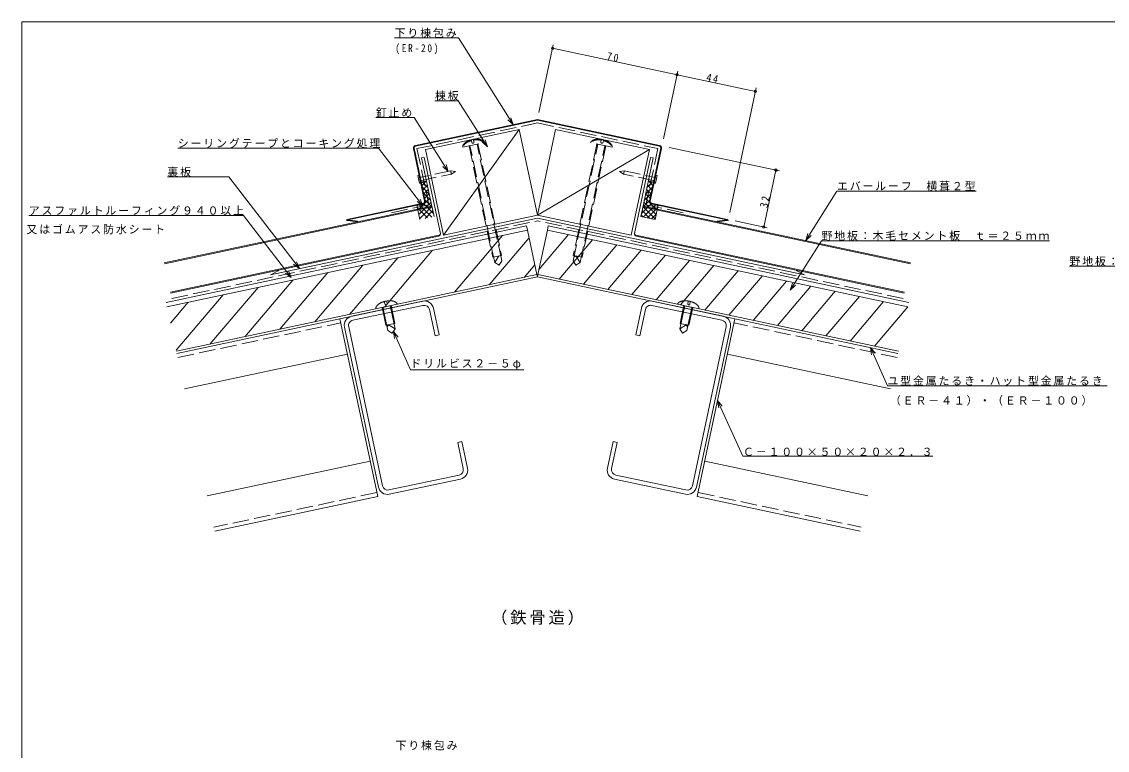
# Model space of a CAD drawing. Units: millimetres, scale not verified. Extents: x -567 to 1761, y -2125 to 401.
# Drawn here: x 627 to 1224, y 0 to 401 of the extents above; entities that cross this region are included whole.
import ezdxf

# ---------------------------------------------------------------- set-up
doc = ezdxf.new("R2010")
doc.units = ezdxf.units.MM
doc.header["$LTSCALE"] = 3
doc.linetypes.add('DASHED3', pattern=[4, 3, -1])
doc.layers.add('0-0_0', color=7, linetype='Continuous', lineweight=18)
doc.styles.add('ＭＳ ゴシック', font='')
doc.styles.get('ＭＳ ゴシック').set_extended_font_data('MS Gothic')

msp = doc.modelspace()

# ---------------------------------------------------------------- linework, layer by layer
at = {"layer": '0-0_0'}
for p, q in [((867.034, 392.033), (832.006, 392.033)), ((911.332, 351.123), (919.234, 388.293)), ((918.818, 386.337), (987.288, 371.783)), ((979.802, 336.569), (987.704, 373.739)), ((979.802, 336.569), (987.704, 373.739)), ((987.288, 371.783), (1030.326, 362.635)), ((1016.188, 296.121), (1030.742, 364.591)), ((866.982, 357.503), (854.17, 357.503)), ((842.804, 348.241), (821.662, 348.241)), ((897.116, 344.365), (894.18, 347.081)), ((848.932, 330.647), (900.514, 341.611)), ((900.514, 341.611), (858.92, 283.631)), ((900.514, 341.611), (910.5, 294.605)), ((882.992, 332.133), (880.056, 334.847)), ((823.108, 331.373), (712.81, 331.373)), ((847.49, 299.665), (823.108, 331.373)), ((848.932, 330.647), (858.92, 283.631)), ((910.5, 294.605), (972.07, 330.647)), ((982.884, 331.825), (1043.528, 318.935)), ((861.484, 318.643), (858.546, 321.357)), ((974.636, 312.259), (975.55, 316.563)), ((975.55, 316.563), (976.334, 316.397)), ((1041.572, 319.351), (1034.92, 288.049)), ((740.884, 315.645), (707.082, 315.645)), ((847.198, 312.899), (850.294, 309.803)), ((847.554, 308.591), (850.026, 311.063)), ((970.706, 309.803), (973.804, 312.899)), ((970.974, 311.063), (973.446, 308.591)), ((971.47, 313.395), (974.338, 312.785)), ((971.47, 313.395), (973.942, 310.923)), ((847.252, 310.017), (851.06, 306.209)), ((848.014, 306.425), (851.824, 302.617)), ((848.05, 306.259), (850.522, 308.731)), ((848.546, 303.925), (851.02, 306.399)), ((969.178, 302.617), (972.986, 306.425)), ((969.942, 306.209), (973.75, 310.017)), ((969.982, 306.399), (972.456, 303.925)), ((970.478, 308.731), (972.952, 306.259)), ((1075.152, 307.817), (1151.698, 307.817)), ((844.2, 299.993), (845.864, 292.169)), ((844.274, 299.653), (844.726, 300.105)), ((847.49, 299.665), (844.316, 302.097)), ((844.488, 298.639), (850.064, 293.061)), ((844.768, 297.319), (851.516, 304.067)), ((845.264, 294.987), (852.012, 301.735)), ((845.652, 300.303), (852.398, 293.557)), ((845.76, 292.655), (852.508, 299.401)), ((845.956, 303.359), (847.49, 299.665)), ((847.974, 300.809), (853.348, 295.435)), ((848.778, 302.833), (852.588, 299.025)), ((853.688, 293.831), (852.268, 300.533)), ((967.312, 293.831), (968.734, 300.533)), ((967.652, 295.435), (973.028, 300.809)), ((968.414, 299.025), (972.222, 302.833)), ((968.494, 299.401), (975.242, 292.655)), ((968.604, 293.557), (975.35, 300.303)), ((968.99, 301.735), (975.736, 294.987)), ((969.486, 304.067), (976.232, 297.319)), ((970.936, 293.061), (976.514, 298.639)), ((976.802, 299.993), (975.138, 292.169)), ((976.274, 300.105), (976.728, 299.653)), ((748.958, 294.36), (630.886, 294.36)), ((775.136, 260.314), (748.958, 294.36)), ((763.778, 261.839), (910.5, 293.025)), ((848.708, 292.773), (853.002, 297.067)), ((910.5, 294.605), (858.92, 283.631)), ((1057.222, 261.839), (910.5, 293.025)), ((975.138, 292.169), (967.312, 293.831)), ((967.504, 294.735), (968.702, 293.537)), ((968, 297.067), (972.294, 292.773)), ((973.27, 292.565), (975.75, 295.047)), ((1019.122, 291.407), (1036.876, 287.633)), ((864.822, 252.237), (891.264, 283.417)), ((884.016, 256.317), (905.942, 282.169)), ((915.948, 286.347), (910.75, 261.893)), ((911.382, 264.865), (927.516, 283.889)), ((1114.152, 244.217), (915.948, 286.347)), ((922.482, 259.401), (940.846, 281.055)), ((1049.478, 253.343), (1066.648, 280.549)), ((1057.982, 280.609), (1059.168, 284.429)), ((1066.648, 280.549), (1192.082, 280.549)), ((826.434, 244.077), (852.876, 275.257)), ((935.812, 256.567), (954.178, 278.221)), ((949.144, 253.733), (967.508, 275.387)), ((807.238, 239.997), (833.682, 271.177)), ((962.474, 250.899), (980.84, 272.555)), ((975.806, 248.065), (994.172, 269.721)), ((763.778, 261.839), (768.292, 264.117)), ((768.85, 231.837), (795.292, 263.017)), ((779.66, 265.215), (776.484, 267.647)), ((788.044, 235.917), (814.486, 267.097)), ((903.212, 260.397), (909.094, 267.335)), ((989.138, 245.231), (1007.502, 266.887)), ((1002.468, 242.399), (1020.834, 264.053)), ((1057.222, 261.839), (1052.71, 264.117)), ((1329.07, 266.505), (1202.942, 266.505)), ((712.048, 219.765), (910.252, 261.893)), ((749.656, 227.757), (776.098, 258.937)), ((1108.954, 219.765), (910.75, 261.893)), ((1015.8, 239.565), (1034.166, 261.219)), ((1029.132, 236.731), (1047.496, 258.385)), ((711.92, 220.367), (737.708, 250.777)), ((730.46, 223.677), (756.904, 254.857)), ((1042.462, 233.897), (1060.828, 255.553)), ((1055.794, 231.063), (1074.158, 252.719)), ((708.766, 235.203), (718.514, 246.697)), ((1069.124, 228.231), (1087.49, 249.885)), ((1082.456, 225.397), (1100.822, 247.051)), ((825.85, 240.477), (827.222, 234.021)), ((828.336, 231.191), (826.34, 240.581)), ((832.248, 232.023), (830.252, 241.413)), ((830.742, 241.517), (832.114, 235.061)), ((988.754, 232.023), (990.75, 241.413)), ((990.26, 241.517), (988.888, 235.061)), ((992.666, 231.191), (994.662, 240.581)), ((995.152, 240.477), (993.78, 234.021)), ((1095.788, 222.563), (1114.152, 244.217)), ((832.114, 235.061), (827.222, 234.021)), ((827.92, 233.149), (828.706, 234.323)), ((828.706, 234.323), (832.248, 232.023)), ((992.294, 234.323), (988.754, 232.023)), ((988.888, 235.061), (993.78, 234.021)), ((993.082, 233.149), (992.294, 234.323)), ((830.708, 229.651), (828.336, 231.191)), ((830.708, 229.651), (832.248, 232.023)), ((831.382, 230.689), (840.72, 209.641)), ((990.294, 229.651), (988.754, 232.023)), ((990.294, 229.651), (992.666, 231.191)), ((1093.572, 221.807), (1102.91, 200.759)), ((1093.572, 221.807), (1096.086, 218.695)), ((1094.192, 217.855), (1093.572, 221.807)), ((840.72, 209.641), (903.016, 209.641)), ((1102.91, 200.759), (1223.688, 200.759)), ((1009.526, 192.655), (1012.076, 189.573)), ((1010.192, 188.711), (1009.526, 192.655))]:
    msp.add_line(p, q, dxfattribs=at)
at = {"layer": '0-0_0', "color": 4}
for p, q in [((843.4, 332.947), (910.5, 347.211)), ((843.482, 332.557), (910.5, 346.801)), ((977.602, 332.947), (910.5, 347.211)), ((977.518, 332.557), (910.5, 346.801)), ((848.476, 302.333), (842.322, 331.287)), ((842.712, 331.371), (848.868, 302.417)), ((978.288, 331.371), (972.134, 302.417)), ((972.526, 302.333), (978.68, 331.287)), ((847.706, 301.147), (805.974, 292.277)), ((847.788, 300.757), (806.348, 291.949)), ((973.212, 300.757), (1014.654, 291.949)), ((973.296, 301.147), (1015.026, 292.277)), ((706.35, 246.565), (904.554, 288.695)), ((811.604, 290.919), (806.006, 291.587)), ((811.652, 291.315), (806.348, 291.949)), ((811.604, 290.919), (811.652, 291.315)), ((905.054, 286.347), (904.554, 288.695)), ((915.948, 286.347), (916.448, 288.695)), ((1114.652, 246.565), (916.448, 288.695)), ((1009.396, 290.919), (1014.996, 291.587)), ((712.296, 218.591), (910.5, 260.719)), ((910.5, 260.719), (910.252, 261.893)), ((910.5, 260.719), (910.75, 261.893)), ((1108.704, 218.591), (910.5, 260.719))]:
    msp.add_line(p, q, dxfattribs=at)
at = {"layer": '0-0_0', "linetype": 'DASHED3'}
for p, q in [((910.5, 345.267), (844.284, 331.193)), ((869.482, 331.935), (881.216, 334.429)), ((874.426, 334.621), (874.22, 335.597)), ((875.394, 335.845), (875.6, 334.871)), ((880.168, 335.227), (880.674, 335.335)), ((951.518, 331.935), (939.786, 334.429)), ((940.834, 335.227), (940.328, 335.335)), ((945.608, 335.845), (945.402, 334.871)), ((946.574, 334.621), (946.782, 335.597)), ((844.284, 331.193), (850.848, 300.315)), ((869.602, 332.983), (870.114, 333.091)), ((872.904, 332.661), (885.912, 271.459)), ((887.026, 268.629), (873.392, 332.765)), ((890.938, 269.459), (877.306, 333.597)), ((877.794, 333.701), (890.804, 272.499)), ((930.064, 269.459), (943.696, 333.597)), ((943.208, 333.701), (930.198, 272.499)), ((933.976, 268.629), (947.608, 332.765)), ((948.098, 332.661), (935.088, 271.459)), ((951.398, 332.983), (950.888, 333.091)), ((862.838, 318.931), (845.722, 315.293)), ((846.096, 313.531), (863.214, 317.171)), ((957.788, 317.171), (955.53, 318.571)), ((974.906, 313.531), (957.788, 317.171)), ((850.848, 300.315), (827.842, 295.421)), ((970.154, 300.315), (993.16, 295.421)), ((709.49, 248.767), (910.5, 291.493)), ((1111.512, 248.767), (910.5, 291.493)), ((885.912, 271.459), (890.804, 272.499)), ((889.326, 272.169), (887.026, 268.629)), ((889.398, 267.087), (887.026, 268.629)), ((889.398, 267.087), (890.938, 269.459)), ((931.604, 267.087), (930.064, 269.459)), ((935.088, 271.459), (930.198, 272.499)), ((930.48, 271.419), (931.676, 272.169)), ((931.604, 267.087), (933.976, 268.629)), ((931.676, 272.169), (933.976, 268.629)), ((833.452, 245.569), (821.72, 243.075)), ((826.462, 246.739), (826.67, 245.763)), ((827.844, 246.013), (827.636, 246.989)), ((830.252, 241.413), (829.544, 244.739)), ((830.034, 244.843), (830.742, 241.517)), ((987.55, 245.569), (999.282, 243.075)), ((990.968, 244.843), (990.26, 241.517)), ((990.75, 241.413), (991.456, 244.739)), ((993.158, 246.013), (993.366, 246.989)), ((994.54, 246.739), (994.332, 245.763)), ((825.144, 243.803), (825.85, 240.477)), ((826.34, 240.581), (825.632, 243.907)), ((994.662, 240.581), (995.37, 243.907)), ((995.858, 243.803), (995.152, 240.477))]:
    msp.add_line(p, q, dxfattribs=at)
at = {"layer": '0-0_0', "color": 3}
for p, q in [((848.312, 326.351), (846.834, 326.083)), ((852.272, 300.501), (846.834, 326.083)), ((857.184, 284.575), (848.312, 326.351)), ((963.812, 284.575), (972.69, 326.351)), ((968.73, 300.501), (974.168, 326.083)), ((972.69, 326.351), (974.168, 326.083)), ((851.482, 299.429), (705.332, 268.331)), ((851.092, 298.835), (705.436, 267.841)), ((969.518, 299.429), (1115.67, 268.331)), ((969.91, 298.835), (1115.566, 267.841)), ((856.37, 283.599), (708.762, 252.191)), ((856.086, 283.027), (708.866, 251.701)), ((964.628, 283.599), (1112.24, 252.191)), ((964.91, 283.029), (1112.136, 251.701))]:
    msp.add_line(p, q, dxfattribs=at)
at = {"layer": '0-0_0', "color": 2}
for p, q in [((847.398, 247.307), (808.272, 238.991)), ((809.044, 236.803), (847.584, 244.995)), ((1011.958, 236.803), (973.418, 244.995)), ((973.604, 247.307), (1012.73, 238.991)), ((851.142, 242.685), (854.198, 228.305)), ((969.86, 242.685), (966.804, 228.305)), ((801.914, 237.639), (822.706, 139.825)), ((804.422, 233.061), (823.134, 145.027)), ((806.734, 233.245), (825.32, 145.799)), ((1014.268, 233.245), (995.68, 145.799)), ((1016.58, 233.061), (997.868, 145.027)), ((1019.086, 237.639), (998.296, 139.825)), ((806.072, 218.077), (716.454, 199.027)), ((1014.928, 218.077), (1104.546, 199.027)), ((868.922, 170.095), (866.672, 169.617)), ((866.672, 169.617), (869.728, 155.237)), ((868.922, 170.095), (872.04, 155.423)), ((952.08, 170.095), (948.96, 155.423)), ((954.33, 169.617), (951.272, 155.237)), ((952.08, 170.095), (954.33, 169.617)), ((728.93, 140.339), (818.548, 159.387)), ((1092.072, 140.339), (1002.454, 159.387)), ((828.88, 143.487), (867.418, 151.679)), ((829.064, 141.175), (868.19, 149.493)), ((991.938, 141.175), (952.812, 149.493)), ((992.122, 143.487), (953.584, 151.679)), ((822.706, 139.825), (733.088, 120.775)), ((998.296, 139.825), (1087.914, 120.775))]:
    msp.add_line(p, q, dxfattribs=at)
at = {"layer": '0-0_0', "color": 2, "linetype": 'DASHED3'}
for p, q in [((712.774, 216.341), (802.392, 235.389)), ((1108.226, 216.341), (1018.608, 235.389)), ((822.228, 142.075), (732.61, 123.025)), ((998.774, 142.075), (1088.392, 123.025))]:
    msp.add_line(p, q, dxfattribs=at)
at = {"layer": '0-0_0'}
for points in [[(627, 400.95), (1761, 400.95), (1761, -400.95), (627, -400.95)], [(910.5, 294.605), (920.488, 341.611), (972.07, 330.647), (962.078, 283.631)], [(844.668, 316.397), (845.584, 312.093), (846.366, 312.259), (845.452, 316.563)]]:
    msp.add_lwpolyline(points, close=True, dxfattribs=at)
for points in [[(895.93, 348.185), (897.116, 344.365), (867.034, 392.033)], [(881.806, 335.953), (882.992, 332.133), (866.982, 357.503)], [(860.298, 322.463), (861.484, 318.643), (842.804, 348.241)], [(976.334, 316.397), (975.418, 312.093), (974.636, 312.259)], [(778.126, 268.909), (779.66, 265.215), (740.884, 315.645)], [(847.058, 310.923), (849.53, 313.395), (846.664, 312.785)], [(1060.92, 283.325), (1057.982, 280.609), (1075.152, 307.817)], [(706.85, 244.217), (905.054, 286.347), (910.252, 261.893)], [(773.602, 264.008), (775.136, 260.314), (771.96, 262.746)], [(1052.416, 256.057), (1049.478, 253.343), (1050.664, 257.163)], [(832.002, 226.739), (831.382, 230.689), (833.896, 227.579)], [(1009.526, 192.655), (1023.492, 162.157), (1127.84, 162.157)]]:
    msp.add_lwpolyline(points, dxfattribs=at)
at = {"layer": '0-0_0', "linetype": 'DASHED3'}
for points in [[(910.5, 345.267), (976.718, 331.193), (970.154, 300.315)], [(863.214, 317.171), (865.472, 318.571), (862.838, 318.931)], [(955.53, 318.571), (958.162, 318.931), (975.28, 315.293)]]:
    msp.add_lwpolyline(points, dxfattribs=at)
at = {"layer": '0-0_0', "color": 4}
msp.add_lwpolyline([(1009.396, 290.919), (1009.35, 291.315), (1014.654, 291.949)], dxfattribs=at)
at = {"layer": '0-0_0', "color": 2}
for points in [[(853.328, 243.455), (856.448, 228.783), (854.198, 228.305)], [(967.672, 243.455), (964.554, 228.783), (966.804, 228.305)]]:
    msp.add_lwpolyline(points, dxfattribs=at)
at = {"layer": '0-0_0'}
for centre in [(918.818, 386.337), (987.288, 371.783), (987.288, 371.783), (1030.326, 362.635), (1041.572, 319.351), (1034.92, 288.049)]:
    msp.add_circle(centre, 0.668, dxfattribs=at)
at = {"layer": '0-0_0', "linetype": 'DASHED3'}
for centre, radius, start, end in [((874.082, 330.373), 5.21, 120.84219, 146.63547), ((874.082, 330.373), 4.81, 119.02916, 145.5885), ((877.04, 325.237), 11.136, 102.01468, 120.36502), ((877.04, 325.237), 10.736, 105.23421, 119.53496), ((875.014, 334.745), 0.6, 192, 12), ((877.036, 325.237), 11.136, 83.63496, 101.98531), ((877.036, 325.237), 10.736, 83.64394, 98.79628), ((877.648, 331.131), 4.81, 58.41148, 83.13817), ((877.648, 331.131), 5.21, 57.36452, 83.15779), ((879.36, 333.951), 1.914, 14.41122, 54.97632), ((941.64, 333.951), 1.914, 125.02367, 165.58875), ((943.352, 331.131), 5.21, 96.84219, 122.63547), ((943.352, 331.131), 4.81, 96.86182, 121.5885), ((943.966, 325.237), 11.136, 78.01468, 96.36502), ((943.966, 325.237), 10.736, 81.20369, 96.35603), ((945.988, 334.745), 0.6, 168, 348), ((943.96, 325.237), 11.136, 59.63493, 77.98531), ((943.96, 325.237), 10.736, 60.46503, 74.76578), ((946.92, 330.373), 4.81, 34.41148, 60.97083), ((946.92, 330.373), 5.21, 33.36452, 59.15779), ((871.37, 332.253), 1.914, 149.02367, 189.58875), ((949.63, 332.253), 1.914, 350.41125, 30.97632), ((863.806, 318.677), 1, 165.2563, 218.74368), ((863.994, 317.795), 1, 165.2563, 218.74368), ((957.008, 317.795), 1, 321.25629, 14.74368), ((957.196, 318.677), 1, 321.25629, 14.74368), ((826.32, 241.513), 5.21, 120.84219, 146.63547), ((829.278, 236.379), 11.136, 102.01468, 120.36502), ((827.256, 245.889), 0.6, 192, 12), ((829.272, 236.377), 11.136, 83.63496, 101.98531), ((829.886, 242.271), 5.21, 57.36452, 83.15779), ((831.598, 245.093), 1.914, 14.41122, 54.97632), ((989.404, 245.093), 1.914, 125.02367, 165.58875), ((991.116, 242.271), 5.21, 96.84219, 122.63547), ((991.73, 236.377), 11.136, 78.01468, 96.36502), ((993.746, 245.889), 0.6, 168, 348), ((991.724, 236.379), 11.136, 59.63493, 77.98531), ((994.682, 241.513), 5.21, 33.36452, 59.15779), ((823.608, 243.395), 1.914, 149.02367, 189.58875), ((997.394, 243.395), 1.914, 350.41125, 30.97632)]:
    msp.add_arc(centre, radius, start, end, dxfattribs=at)
at = {"layer": '0-0_0', "color": 4}
for centre, radius, start, end in [((843.69, 331.579), 1.4, 102, 192), ((843.69, 331.579), 1, 102, 192), ((977.31, 331.579), 1, 348, 78), ((977.31, 331.579), 1.4, 348, 78), ((847.498, 302.127), 1, 282, 12), ((847.498, 302.127), 1.4, 282, 12), ((973.504, 302.127), 1.4, 168, 258), ((973.504, 302.127), 1, 168, 258), ((806.048, 291.935), 0.352, 102, 263.20007), ((1014.954, 291.935), 0.352, 276.7999, 78)]:
    msp.add_arc(centre, radius, start, end, dxfattribs=at)
at = {"layer": '0-0_0', "color": 3}
for centre, radius, start, end in [((850.78, 300.301), 1.5, 282.01239, 12), ((851.276, 300.407), 1, 282, 7.30075), ((970.222, 300.301), 1.5, 168, 257.98761), ((969.726, 300.407), 1, 172.69923, 258), ((855.796, 284.397), 1.4, 282, 7.30075), ((856.162, 284.577), 1, 282.01233, 11.99025), ((965.202, 284.397), 1.4, 172.69923, 258), ((964.836, 284.577), 1, 168.00374, 257.98767)]:
    msp.add_arc(centre, radius, start, end, dxfattribs=at)
at = {"layer": '0-0_0', "color": 2}
for centre, radius, start, end in [((848.438, 242.417), 5, 12, 102), ((848.206, 242.061), 3, 12, 102), ((972.564, 242.417), 5, 78, 168), ((972.794, 242.061), 3, 78, 168), ((809.312, 234.099), 5, 102, 192), ((1011.69, 234.099), 5, 348, 78), ((809.668, 233.869), 3, 102, 192), ((1011.334, 233.869), 3, 348, 78), ((866.794, 154.615), 3, 282, 12), ((867.15, 154.383), 5, 282, 12), ((953.852, 154.383), 5, 168, 258), ((954.208, 154.615), 3, 168, 258), ((828.024, 146.067), 5, 192, 282), ((828.256, 146.423), 3, 192, 282), ((992.978, 146.067), 5, 258, 348), ((992.746, 146.423), 3, 258, 348)]:
    msp.add_arc(centre, radius, start, end, dxfattribs=at)

# ---------------------------------------------------------------- texts
at = {"layer": '0-0_0', "attachment_point": 7, "style": 'ＭＳ ゴシック'}
for s, insert, char_height in [('\\T1.17;下り棟包み', (832.006, 392.033), 4.399), ('\\T1.39;\\W0.85;(ER-20)', (832.355, 383.036), 4.399), ('\\T1.17;棟板', (854.17, 357.503), 4.399), ('\\T1.17;釘止め', (821.662, 348.241), 4.399), ('\\T1.17;シーリングテープとコーキング処理', (712.81, 331.373), 4.399), ('\\T1.17;裏板', (707.082, 315.645), 4.399), ('\\T1.17;エバールーフ\u3000横葺２型', (1075.152, 307.817), 4.399), ('\\T1.17;アスファルトルーフィング９４０以上', (630.886, 294.36), 4.399), ('\\T1.17;又はゴムアス防水シート', (629.608, 284.057), 4.399), ('\\T1.17;野地板：木毛セメント板\u3000ｔ＝２５ｍｍ', (1066.648, 280.549), 4.399), ('\\T1.17;野地板：木毛セメント板\u3000ｔ＝２５ｍｍ', (1202.942, 266.505), 4.399), ('\\T1.17;ドリルビス２－５φ', (840.72, 209.641), 4.399), ('\\T1.17;ユ型金属たるき・ハット型金属たるき', (1102.91, 200.759), 4.399), ('\\T1.17;（ＥＲ－４１）・（ＥＲ－１００）', (1104.281, 189.868), 4.399), ('\\T1.17;Ｃ－１００×５０×２０×２．３', (1023.492, 162.157), 4.399), ('\\T1.17;（鉄骨造）', (885, 69.244), 6.598), ('\\T1.17;下り棟包み', (832.496, 0.373), 4.399)]:
    msp.add_mtext(s, dxfattribs=dict(at, insert=insert, char_height=char_height))
at = {"layer": '0-0_0', "char_height": 4.399, "attachment_point": 7, "style": 'ＭＳ ゴシック'}
for s, insert, rotation in [('\\T1.36;\\W0.9;70', (948.323, 379.993), 347.995), ('\\T1.36;\\W0.9;44', (1003.075, 368.376), 348.012), ('\\T1.36;\\W0.9;32', (1036.982, 298.325), 77.995)]:
    msp.add_mtext(s, dxfattribs=dict(at, insert=insert, rotation=rotation))

doc.saveas('drawing.dxf')
